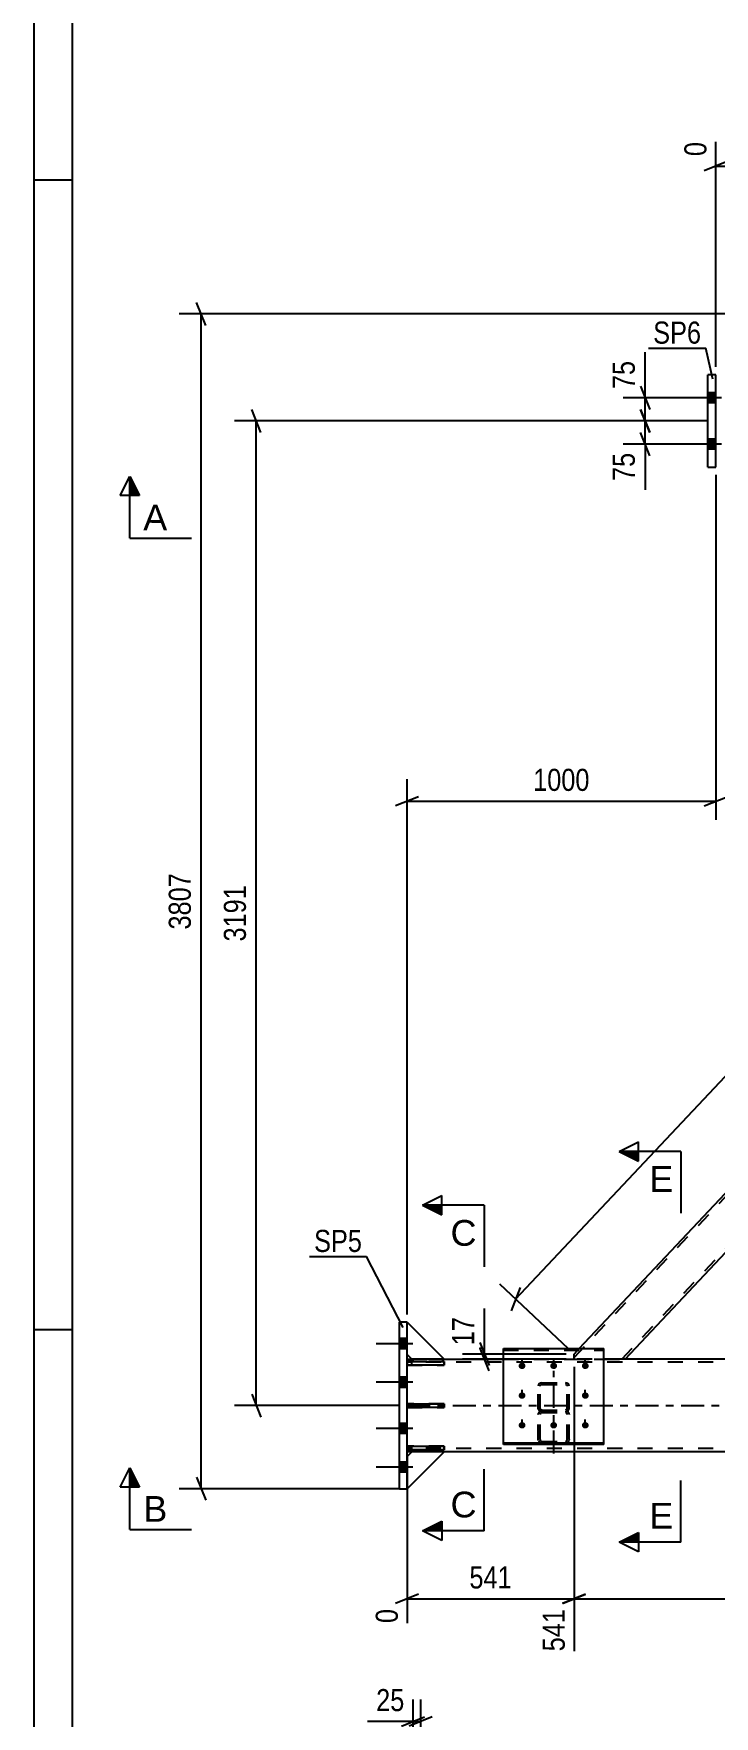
# Model space of a CAD drawing. Header units: millimetres. Extents: x -88 to 753, y -416 to 178.
# Drawn here: x -88.4 to -0.2, y -167.9 to 50.2 of the extents above; entities that cross this region are included whole.
import ezdxf

# ---------------------------------------------------------------- set-up
doc = ezdxf.new("R2010")
doc.units = ezdxf.units.MM
doc.linetypes.add('DXK_LINE_DOT2', pattern=[3.9198, 1.9599, -1.9599])
doc.linetypes.add('DXK_LINE_DOT3', pattern=[5.9187, 2.979, -0.9799, 0.9799, -0.9799])
doc.styles.add('Arial', font='ARIAL.TTF', dxfattribs={"height": 0.2})
doc.styles.add('Arial Narrow', font='ARIALN.TTF', dxfattribs={"height": 0.2})

# ---------------------------------------------------------------- blocks, each defined once
blk = doc.blocks.new('Unknown-761550090-1163')
at = {"color": 5, "linetype": 'Continuous'}
for p, q in [((-88.4, 178.2), (-88.4, -415.8)), ((-83.4, 173.2), (-83.4, -410.8)), ((-83.4, 31.2), (-88.4, 31.2)), ((-83.4, -117.8), (-88.4, -117.8))]:
    blk.add_line(p, q, dxfattribs=at)
blk = doc.blocks.new('Part-761550090-1851 - 1684')
at = {"color": 2, "linetype": 'Continuous'}
for p, q in [((-40, -122.37), (-40, -121.89)), ((-40, -121.89), (-35.2, -121.89)), ((-35.2, -121.89), (-35.2, -122.37)), ((-35.2, -122.37), (-40, -122.37))]:
    blk.add_line(p, q, dxfattribs=at)
at = {"color": 7, "linetype": 'DXK_LINE_DOT2'}
blk.add_line((-39.4, -122.37), (-39.4, -121.89), dxfattribs=at)
blk = doc.blocks.new('Bolt-761550090-1724 - 1684')
at = {"linetype": 'Continuous'}
for points in [[(-25.1, -122.89), (-25.19, -122.88), (-25.28, -122.85), (-25.36, -122.81), (-25.43, -122.75), (-25.48, -122.68), (-25.52, -122.6), (-25.54, -122.52), (-25.54, -122.43), (-25.52, -122.34), (-25.48, -122.27), (-25.43, -122.2), (-25.36, -122.14), (-25.28, -122.09), (-25.19, -122.07), (-25.1, -122.06), (-25.01, -122.07), (-24.92, -122.09), (-24.84, -122.14), (-24.77, -122.2), (-24.72, -122.27), (-24.68, -122.34), (-24.66, -122.43), (-24.66, -122.52), (-24.68, -122.6), (-24.72, -122.68), (-24.77, -122.75), (-24.84, -122.81), (-24.92, -122.85), (-25.01, -122.88)], [(-21, -122.89), (-21.09, -122.88), (-21.18, -122.85), (-21.26, -122.81), (-21.33, -122.75), (-21.38, -122.68), (-21.42, -122.6), (-21.44, -122.52), (-21.44, -122.43), (-21.42, -122.34), (-21.38, -122.27), (-21.33, -122.2), (-21.26, -122.14), (-21.18, -122.09), (-21.09, -122.07), (-21, -122.06), (-20.91, -122.07), (-20.82, -122.09), (-20.74, -122.14), (-20.67, -122.2), (-20.62, -122.27), (-20.58, -122.34), (-20.56, -122.43), (-20.56, -122.52), (-20.58, -122.6), (-20.62, -122.68), (-20.67, -122.75), (-20.74, -122.81), (-20.82, -122.85), (-20.91, -122.88)], [(-16.9, -122.89), (-16.99, -122.88), (-17.08, -122.85), (-17.16, -122.81), (-17.23, -122.75), (-17.28, -122.68), (-17.32, -122.6), (-17.34, -122.52), (-17.34, -122.43), (-17.32, -122.34), (-17.28, -122.27), (-17.23, -122.2), (-17.16, -122.14), (-17.08, -122.09), (-16.99, -122.07), (-16.9, -122.06), (-16.81, -122.07), (-16.72, -122.09), (-16.64, -122.14), (-16.57, -122.2), (-16.52, -122.27), (-16.48, -122.34), (-16.46, -122.43), (-16.46, -122.52), (-16.48, -122.6), (-16.52, -122.68), (-16.57, -122.75), (-16.64, -122.81), (-16.72, -122.85), (-16.81, -122.88)], [(-25.1, -126.74), (-25.19, -126.73), (-25.28, -126.7), (-25.36, -126.66), (-25.43, -126.6), (-25.48, -126.53), (-25.52, -126.45), (-25.54, -126.37), (-25.54, -126.28), (-25.52, -126.2), (-25.48, -126.12), (-25.43, -126.05), (-25.36, -125.99), (-25.28, -125.95), (-25.19, -125.92), (-25.1, -125.91), (-25.01, -125.92), (-24.92, -125.95), (-24.84, -125.99), (-24.77, -126.05), (-24.72, -126.12), (-24.68, -126.2), (-24.66, -126.28), (-24.66, -126.37), (-24.68, -126.45), (-24.72, -126.53), (-24.77, -126.6), (-24.84, -126.66), (-24.92, -126.7), (-25.01, -126.73)], [(-16.9, -126.74), (-16.99, -126.73), (-17.08, -126.7), (-17.16, -126.66), (-17.23, -126.6), (-17.28, -126.53), (-17.32, -126.45), (-17.34, -126.37), (-17.34, -126.28), (-17.32, -126.2), (-17.28, -126.12), (-17.23, -126.05), (-17.16, -125.99), (-17.08, -125.95), (-16.99, -125.92), (-16.9, -125.91), (-16.81, -125.92), (-16.72, -125.95), (-16.64, -125.99), (-16.57, -126.05), (-16.52, -126.12), (-16.48, -126.2), (-16.46, -126.28), (-16.46, -126.37), (-16.48, -126.45), (-16.52, -126.53), (-16.57, -126.6), (-16.64, -126.66), (-16.72, -126.7), (-16.81, -126.73)], [(-25.1, -130.59), (-25.19, -130.58), (-25.28, -130.56), (-25.36, -130.51), (-25.43, -130.45), (-25.48, -130.38), (-25.52, -130.31), (-25.54, -130.22), (-25.54, -130.13), (-25.52, -130.05), (-25.48, -129.97), (-25.43, -129.9), (-25.36, -129.84), (-25.28, -129.8), (-25.19, -129.77), (-25.1, -129.76), (-25.01, -129.77), (-24.92, -129.8), (-24.84, -129.84), (-24.77, -129.9), (-24.72, -129.97), (-24.68, -130.05), (-24.66, -130.13), (-24.66, -130.22), (-24.68, -130.31), (-24.72, -130.38), (-24.77, -130.45), (-24.84, -130.51), (-24.92, -130.56), (-25.01, -130.58)], [(-21, -130.59), (-21.09, -130.58), (-21.18, -130.56), (-21.26, -130.51), (-21.33, -130.45), (-21.38, -130.38), (-21.42, -130.31), (-21.44, -130.22), (-21.44, -130.13), (-21.42, -130.05), (-21.38, -129.97), (-21.33, -129.9), (-21.26, -129.84), (-21.18, -129.8), (-21.09, -129.77), (-21, -129.76), (-20.91, -129.77), (-20.82, -129.8), (-20.74, -129.84), (-20.67, -129.9), (-20.62, -129.97), (-20.58, -130.05), (-20.56, -130.13), (-20.56, -130.22), (-20.58, -130.31), (-20.62, -130.38), (-20.67, -130.45), (-20.74, -130.51), (-20.82, -130.56), (-20.91, -130.58)], [(-16.9, -130.59), (-16.99, -130.58), (-17.08, -130.56), (-17.16, -130.51), (-17.23, -130.45), (-17.28, -130.38), (-17.32, -130.31), (-17.34, -130.22), (-17.34, -130.13), (-17.32, -130.05), (-17.28, -129.97), (-17.23, -129.9), (-17.16, -129.84), (-17.08, -129.8), (-16.99, -129.77), (-16.9, -129.76), (-16.81, -129.77), (-16.72, -129.8), (-16.64, -129.84), (-16.57, -129.9), (-16.52, -129.97), (-16.48, -130.05), (-16.46, -130.13), (-16.46, -130.22), (-16.48, -130.31), (-16.52, -130.38), (-16.57, -130.45), (-16.64, -130.51), (-16.72, -130.56), (-16.81, -130.58)]]:
    blk.add_hatch(color=1, dxfattribs=at).paths.add_polyline_path(points)
at = {"color": 1, "linetype": 'Continuous'}
for p, q in [((-25.1, -122.87), (-25.1, -121.73)), ((-21, -122.87), (-21, -121.73)), ((-16.9, -122.87), (-16.9, -121.73)), ((-25.1, -126.72), (-25.1, -125.59)), ((-16.9, -126.72), (-16.9, -125.59)), ((-25.1, -130.57), (-25.1, -129.44)), ((-21, -130.57), (-21, -129.44)), ((-16.9, -130.57), (-16.9, -129.44))]:
    blk.add_line(p, q, dxfattribs=at)
blk = doc.blocks.new('Part-761550090-1857 - 1684')
at = {"color": 2, "linetype": 'Continuous'}
for p, q in [((-40, -116.8), (-35.2, -121.6)), ((-39.4, -121.6), (-40, -121)), ((-35.2, -121.6), (-39.4, -121.6))]:
    blk.add_line(p, q, dxfattribs=at)
at = {"color": 7, "linetype": 'DXK_LINE_DOT2'}
blk.add_line((-40, -121), (-40, -116.8), dxfattribs=at)
blk = doc.blocks.new('Part-761550090-1904 - 1684')
at = {"color": 2, "linetype": 'Continuous'}
for p, q in [((-27.5, -120.22), (-14.5, -120.22)), ((-27.5, -132.65), (-27.5, -120.22)), ((-14.5, -132.65), (-14.5, -120.22)), ((-27.5, -132.43), (-14.5, -132.43)), ((-14.5, -132.65), (-27.5, -132.65))]:
    blk.add_line(p, q, dxfattribs=at)
at = {"color": 7, "linetype": 'DXK_LINE_DOT2'}
blk.add_line((-27.5, -120.44), (-14.5, -120.44), dxfattribs=at)
blk = doc.blocks.new('Part-761550090-1727 - 1684')
at = {"color": 7, "linetype": 'DXK_LINE_DOT2'}
for p, q in [((-40, -121), (-40, -116.8)), ((-40, -116.8), (-35.2, -121.6)), ((-39.4, -121.6), (-40, -121)), ((-35.2, -121.6), (-39.4, -121.6))]:
    blk.add_line(p, q, dxfattribs=at)
blk = doc.blocks.new('Part-761550090-1730 - 1684')
at = {"color": 2, "linetype": 'Continuous'}
for p, q in [((-39.4, -133.63), (-40, -134.23)), ((-40, -138.43), (-35.2, -133.63)), ((-35.2, -133.63), (-39.4, -133.63)), ((-40, -138.4), (-40, -138.43))]:
    blk.add_line(p, q, dxfattribs=at)
at = {"color": 7, "linetype": 'DXK_LINE_DOT2'}
blk.add_line((-40, -138.43), (-40, -134.23), dxfattribs=at)
blk = doc.blocks.new('Part-761550090-1854 - 1684')
at = {"color": 2, "linetype": 'Continuous'}
for p, q in [((-40, -127.87), (-40, -127.39)), ((-40, -127.39), (-35.2, -127.39)), ((-35.2, -127.87), (-40, -127.87)), ((-35.2, -127.39), (-35.2, -127.87))]:
    blk.add_line(p, q, dxfattribs=at)
at = {"color": 7, "linetype": 'DXK_LINE_DOT2'}
blk.add_line((-39.4, -127.87), (-39.4, -127.39), dxfattribs=at)
blk = doc.blocks.new('Part-761550090-1733 - 1684')
at = {"color": 7, "linetype": 'DXK_LINE_DOT2'}
for p, q in [((-39.4, -133.63), (-40, -134.23)), ((-40, -138.43), (-35.2, -133.63)), ((-40, -134.23), (-40, -138.43)), ((-35.2, -133.63), (-39.4, -133.63))]:
    blk.add_line(p, q, dxfattribs=at)
blk = doc.blocks.new('Part-761550090-1782 - 1684')
at = {"color": 2, "linetype": 'Continuous'}
for p, q in [((-40, -133.37), (-40, -132.89)), ((-40, -132.89), (-35.2, -132.89)), ((-35.2, -132.89), (-35.2, -133.37)), ((-35.2, -133.37), (-40, -133.37))]:
    blk.add_line(p, q, dxfattribs=at)
at = {"color": 7, "linetype": 'DXK_LINE_DOT2'}
blk.add_line((-39.4, -133.37), (-39.4, -132.89), dxfattribs=at)
blk = doc.blocks.new('Part-761550090-1842 - 1684')
at = {"color": 7, "linetype": 'DXK_LINE_DOT2'}
for p, q in [((-35.2, -121.89), (-40, -121.89)), ((-40, -121.89), (-40, -122.37)), ((-39.4, -122.37), (-39.4, -121.89)), ((-35.2, -122.37), (-35.2, -121.89)), ((-40, -122.37), (-35.2, -122.37))]:
    blk.add_line(p, q, dxfattribs=at)
blk = doc.blocks.new('Part-761550090-1785 - 1684')
at = {"color": 7, "linetype": 'DXK_LINE_DOT2'}
for p, q in [((-35.2, -132.89), (-40, -132.89)), ((-40, -132.89), (-40, -133.37)), ((-39.4, -133.37), (-39.4, -132.89)), ((-35.2, -133.37), (-35.2, -132.89)), ((-40, -133.37), (-35.2, -133.37))]:
    blk.add_line(p, q, dxfattribs=at)
blk = doc.blocks.new('Part-761550090-1803 - 1684')
at = {"color": 2, "linetype": 'Continuous'}
for p, q in [((-40, -121.6), (-39.4, -121.6)), ((-35.2, -121.6), (-27.5, -121.6)), ((212.5, -121.6), (-14.5, -121.6)), ((587.64, -133.6), (-40, -133.6))]:
    blk.add_line(p, q, dxfattribs=at)
at = {"color": 7, "linetype": 'DXK_LINE_DOT2'}
for p, q in [((-40, -133.6), (-40, -121.6)), ((587.64, -122), (-40, -122)), ((-39.4, -121.6), (-35.2, -121.6)), ((587.64, -121.6), (-27.5, -121.6)), ((-27.5, -121.6), (-14.5, -121.6)), ((587.64, -133.2), (-40, -133.2))]:
    blk.add_line(p, q, dxfattribs=at)
at = {"color": 7, "linetype": 'DXK_LINE_DOT3'}
blk.add_line((-40, -127.6), (587.64, -127.6), dxfattribs=at)
blk = doc.blocks.new('Bolt-761550090-1898 - 1684')
at = {"linetype": 'Continuous'}
for points in [[(-41, -118.94), (-41, -120.26), (-40, -120.26), (-40, -118.94)], [(-41, -118.94), (-41, -120.26), (-40, -120.26), (-40, -118.94)], [(-41, -118.94), (-41, -120.26), (-40, -120.26), (-40, -118.94)], [(-41, -123.94), (-41, -125.26), (-40, -125.26), (-40, -123.94)], [(-41, -123.94), (-41, -125.26), (-40, -125.26), (-40, -123.94)], [(-41, -129.94), (-41, -131.26), (-40, -131.26), (-40, -129.94)], [(-41, -129.94), (-41, -131.26), (-40, -131.26), (-40, -129.94)], [(-41, -134.94), (-41, -136.26), (-40, -136.26), (-40, -134.94)], [(-41, -134.94), (-41, -136.26), (-40, -136.26), (-40, -134.94)], [(-41, -134.94), (-41, -136.26), (-40, -136.26), (-40, -134.94)]]:
    blk.add_hatch(color=1, dxfattribs=at).paths.add_polyline_path(points)
at = {"color": 1, "linetype": 'Continuous'}
for p, q in [((-39.24, -119.6), (-44, -119.6)), ((-39.24, -119.6), (-44, -119.6)), ((-39.24, -119.6), (-44, -119.6)), ((-40, -118.94), (-41, -118.94)), ((-40, -118.94), (-41, -118.94)), ((-40, -118.94), (-41, -118.94)), ((-40, -120.26), (-41, -120.26)), ((-40, -120.26), (-41, -120.26)), ((-40, -120.26), (-41, -120.26)), ((-40, -123.94), (-41, -123.94)), ((-40, -123.94), (-41, -123.94)), ((-39.24, -124.6), (-44, -124.6)), ((-39.24, -124.6), (-44, -124.6)), ((-40, -125.26), (-41, -125.26)), ((-40, -125.26), (-41, -125.26)), ((-39.24, -130.6), (-44, -130.6)), ((-39.24, -130.6), (-44, -130.6)), ((-40, -129.94), (-41, -129.94)), ((-40, -129.94), (-41, -129.94)), ((-40, -131.26), (-41, -131.26)), ((-40, -131.26), (-41, -131.26)), ((-40, -134.94), (-41, -134.94)), ((-40, -134.94), (-41, -134.94)), ((-40, -134.94), (-41, -134.94)), ((-39.24, -135.6), (-44, -135.6)), ((-39.24, -135.6), (-44, -135.6)), ((-39.24, -135.6), (-44, -135.6)), ((-40, -136.26), (-41, -136.26)), ((-40, -136.26), (-41, -136.26)), ((-40, -136.26), (-41, -136.26))]:
    blk.add_line(p, q, dxfattribs=at)
blk = doc.blocks.new('Part-761550090-1845 - 1684')
at = {"color": 7, "linetype": 'DXK_LINE_DOT2'}
for p, q in [((-35.2, -127.39), (-40, -127.39)), ((-40, -127.39), (-40, -127.87)), ((-40, -127.87), (-35.2, -127.87)), ((-39.4, -127.87), (-39.4, -127.39)), ((-35.2, -127.87), (-35.2, -127.39))]:
    blk.add_line(p, q, dxfattribs=at)
blk = doc.blocks.new('Bolt-761550090-1897 - 1684')
at = {"linetype": 'Continuous'}
for points in [[(-1, 3.66), (-1, 2.34), (0, 2.34), (0, 3.66)], [(-1, 3.66), (-1, 2.34), (0, 2.34), (0, 3.66)], [(-1, -2.34), (-1, -3.66), (0, -3.66), (0, -2.34)], [(-1, -2.34), (-1, -3.66), (0, -3.66), (0, -2.34)]]:
    blk.add_hatch(color=1, dxfattribs=at).paths.add_polyline_path(points)
at = {"color": 1, "linetype": 'Continuous'}
for p, q in [((0.76, 3), (-4, 3)), ((0.76, 3), (-4, 3)), ((0, 3.66), (-1, 3.66)), ((0, 3.66), (-1, 3.66)), ((0, 2.34), (-1, 2.34)), ((0, 2.34), (-1, 2.34)), ((0.76, -3), (-4, -3)), ((0.76, -3), (-4, -3)), ((0, -2.34), (-1, -2.34)), ((0, -2.34), (-1, -2.34)), ((0, -3.66), (-1, -3.66)), ((0, -3.66), (-1, -3.66))]:
    blk.add_line(p, q, dxfattribs=at)
blk = doc.blocks.new('Part-761550090-1957 - 1684')
at = {"color": 2, "linetype": 'Continuous'}
for p, q in [((-1, -6), (-1, 6)), ((0, 6), (-1, 6)), ((0, -6), (0, 6)), ((-1, -6), (0, -6))]:
    blk.add_line(p, q, dxfattribs=at)
blk = doc.blocks.new('Part-761550090-1962 - 1684')
at = {"color": 2, "linetype": 'Continuous'}
for p, q in [((-41, -138.4), (-41, -116.8)), ((-40, -116.8), (-41, -116.8)), ((-40, -138.4), (-40, -116.8)), ((-41, -138.4), (-40, -138.4))]:
    blk.add_line(p, q, dxfattribs=at)
blk = doc.blocks.new('Part-761550090-1995 - 1684')
at = {"color": 7, "linetype": 'DXK_LINE_DOT3'}
blk.add_line((-21, -133.82), (-21, -123.12), dxfattribs=at)
at = {"color": 7, "linetype": 'DXK_LINE_DOT2'}
for p, q in [((-22.96, -124.94), (-23, -125.12)), ((-23, -132.02), (-23, -125.12)), ((-22.86, -124.8), (-22.96, -124.94)), ((-22.7, -124.7), (-22.86, -124.8)), ((-22.76, -125.12), (-22.74, -125.03)), ((-22.76, -132.02), (-22.76, -125.12)), ((-22.74, -125.03), (-22.69, -124.96)), ((-22.52, -124.66), (-22.7, -124.7)), ((-22.69, -124.96), (-22.61, -124.91)), ((-22.61, -124.91), (-22.52, -124.89)), ((-22.52, -124.66), (-19.48, -124.66)), ((-22.52, -124.89), (-19.48, -124.89)), ((-19.3, -124.7), (-19.48, -124.66)), ((-19.48, -124.89), (-19.39, -124.91)), ((-19.39, -124.91), (-19.31, -124.96)), ((-19.31, -124.96), (-19.26, -125.03)), ((-19.14, -124.8), (-19.3, -124.7)), ((-19.26, -125.03), (-19.24, -125.12)), ((-19.24, -132.02), (-19.24, -125.12)), ((-19.04, -124.94), (-19.14, -124.8)), ((-19, -125.12), (-19.04, -124.94)), ((-19, -132.02), (-19, -125.12)), ((-23, -127.97), (-22.96, -128.15)), ((-23, -128.78), (-22.96, -128.59)), ((-22.96, -128.15), (-22.86, -128.29)), ((-22.86, -128.29), (-22.7, -128.39)), ((-22.74, -128.06), (-22.76, -127.97)), ((-22.69, -128.13), (-22.74, -128.06)), ((-22.69, -128.6), (-22.74, -128.68)), ((-22.7, -128.31), (-22.52, -128.27)), ((-22.7, -128.39), (-22.52, -128.42)), ((-22.61, -128.18), (-22.69, -128.13)), ((-22.61, -128.55), (-22.69, -128.6)), ((-22.52, -128.2), (-22.61, -128.18)), ((-22.52, -128.53), (-22.61, -128.55)), ((-22.52, -128.2), (-19.48, -128.2)), ((-22.52, -128.27), (-19.48, -128.27)), ((-22.52, -128.42), (-19.48, -128.42)), ((-22.52, -128.53), (-19.48, -128.53)), ((-19.39, -128.18), (-19.48, -128.2)), ((-19.48, -128.27), (-19.3, -128.31)), ((-19.48, -128.42), (-19.3, -128.39)), ((-19.39, -128.55), (-19.48, -128.53)), ((-19.31, -128.13), (-19.39, -128.18)), ((-19.31, -128.6), (-19.39, -128.55)), ((-19.26, -128.06), (-19.31, -128.13)), ((-19.26, -128.68), (-19.31, -128.6)), ((-19.3, -128.39), (-19.14, -128.29)), ((-19.24, -127.97), (-19.26, -128.06)), ((-19.14, -128.29), (-19.04, -128.15)), ((-19.04, -128.15), (-19, -127.97)), ((-19.04, -128.59), (-19, -128.78)), ((-22.74, -128.68), (-22.76, -128.78)), ((-19.24, -128.78), (-19.26, -128.68)), ((-22.96, -132.21), (-23, -132.02)), ((-22.76, -132.02), (-22.74, -132.11)), ((-22.74, -132.11), (-22.69, -132.2)), ((-22.52, -132.53), (-22.7, -132.49)), ((-22.69, -132.2), (-22.61, -132.25)), ((-22.61, -132.25), (-22.52, -132.27)), ((-22.52, -132.27), (-19.48, -132.27)), ((-22.52, -132.53), (-19.48, -132.53)), ((-19.48, -132.27), (-19.39, -132.25)), ((-19.3, -132.49), (-19.48, -132.53)), ((-19.39, -132.25), (-19.31, -132.2)), ((-19.31, -132.2), (-19.26, -132.11)), ((-19.26, -132.11), (-19.24, -132.02)), ((-19, -132.02), (-19.04, -132.21))]:
    blk.add_line(p, q, dxfattribs=at)
for centre, start, end in [((-22.5, -128.76), 114.32, 159.2417), ((-19.5, -128.76), 20.7583, 65.68), ((-22.5, -132.04), 200.7583, 245.68), ((-19.5, -132.04), 294.32, 339.2417)]:
    blk.add_arc(centre, 0.496, start, end, dxfattribs=at)
blk = doc.blocks.new('Part-761550090-2043 - 1684')
at = {"color": 7, "linetype": 'DXK_LINE_DOT2'}
for p, q in [((-18.36, -121.41), (90.17, -6)), ((-12.17, -121.6), (96.36, -6.19)), ((96.36, -6), (89.73, -6)), ((39, -67.65), (42.62, -63.8)), ((-18.36, -120.94), (-17.68, -120.22)), ((-18.36, -121.6), (-18.36, -120.94)), ((-18.36, -121.6), (-11.73, -121.6))]:
    blk.add_line(p, q, dxfattribs=at)
at = {"color": 2, "linetype": 'Continuous'}
for p, q in [((-17.68, -120.22), (89.73, -6)), ((96.36, -6.66), (96.36, -6)), ((96.36, -6.66), (42.62, -63.8)), ((-11.73, -121.6), (39, -67.65))]:
    blk.add_line(p, q, dxfattribs=at)
blk = doc.blocks.new('StraightDimension-761550090-3059 - 1684')
at = {"color": 7, "linetype": 'Continuous'}
for p, q in [((-66.08, 12.37), (-67.28, 15.37)), ((212.51, 13.87), (-69.53, 13.87)), ((-66.68, -138.4), (-66.68, 13.87)), ((-67.28, -136.9), (-66.08, -139.9)), ((-41, -138.4), (-69.53, -138.4))]:
    blk.add_line(p, q, dxfattribs=at)
at = {"color": 0}
blk.add_wipeout([(-67.43, -58.01), (-71.63, -58.01), (-71.63, -66.52), (-67.43, -66.52)], dxfattribs=at)
at = {"color": 3, "style": 'Arial Narrow'}
blk.add_text('3807', height=2.863, rotation=90.0002, dxfattribs=at).set_placement((-68.03, -65.92))
blk = doc.blocks.new('StraightDimension-761550090-2676 - 1684')
at = {"color": 7, "linetype": 'Continuous'}
for p, q in [((-1, 0), (-62.39, 0)), ((-58.94, -1.5), (-60.14, 1.5)), ((-59.54, -127.63), (-59.54, 0)), ((-60.14, -126.13), (-58.94, -129.13)), ((-41, -127.63), (-62.39, -127.63))]:
    blk.add_line(p, q, dxfattribs=at)
at = {"color": 0}
blk.add_wipeout([(-60.29, -59.56), (-64.49, -59.56), (-64.49, -68.07), (-60.29, -68.07)], dxfattribs=at)
at = {"color": 3, "style": 'Arial Narrow'}
blk.add_text('3191', height=2.863, rotation=90.0002, dxfattribs=at).set_placement((-60.89, -67.47))
blk = doc.blocks.new('StraightDimension-761550090-3181 - 1684')
at = {"color": 7, "linetype": 'Continuous'}
for p, q in [((-30.55, -119.44), (-29.35, -122.44)), ((-19.36, -120.94), (-32.8, -120.94)), ((-19.36, -121.6), (-32.8, -121.6)), ((-29.35, -123.1), (-30.55, -120.1)), ((-29.95, -121.6), (-29.95, -120.94))]:
    blk.add_line(p, q, dxfattribs=at)
at = {"color": 0}
blk.add_wipeout([(-30.7, -115.56), (-34.9, -115.56), (-34.9, -120.41), (-30.7, -120.41)], dxfattribs=at)
at = {"color": 7, "linetype": 'Continuous'}
blk.add_line((-29.95, -120.94), (-29.95, -115.03), dxfattribs=at)
blk.add_line((-29.95, -120.94), (-29.95, -115.03), dxfattribs=at)
at = {"color": 3, "style": 'Arial Narrow'}
blk.add_text('17', height=2.863, rotation=90.0002, dxfattribs=at).set_placement((-31.3, -119.81))
blk = doc.blocks.new('StraightDimension-761550090-2234 - 1684')
at = {"color": 7, "linetype": 'Continuous'}
for p, q in [((-9.73, 4.5), (-8.53, 1.5)), ((-2, 3), (-11.98, 3)), ((-9.13, 0), (-9.13, 3)), ((-2, 0), (-11.98, 0)), ((-8.53, -1.5), (-9.73, 1.5))]:
    blk.add_line(p, q, dxfattribs=at)
at = {"color": 0}
blk.add_wipeout([(-9.88, 8.38), (-14.08, 8.38), (-14.08, 3.52), (-9.88, 3.52)], dxfattribs=at)
at = {"color": 7, "linetype": 'Continuous'}
blk.add_line((-9.13, 3), (-9.13, 8.91), dxfattribs=at)
blk.add_line((-9.13, 3), (-9.13, 8.91), dxfattribs=at)
at = {"color": 3, "style": 'Arial Narrow'}
blk.add_text('75', height=2.863, rotation=90.0002, dxfattribs=at).set_placement((-10.48, 4.13))
blk = doc.blocks.new('StraightDimension-761550090-2251 - 1684')
at = {"color": 7, "linetype": 'Continuous'}
for p, q in [((-2, 0), (-11.98, 0)), ((-9.73, 1.5), (-8.53, -1.5)), ((-9.13, -3), (-9.13, 0)), ((-8.53, -4.5), (-9.73, -1.5)), ((-2, -3), (-11.98, -3))]:
    blk.add_line(p, q, dxfattribs=at)
at = {"color": 0}
blk.add_wipeout([(-9.88, -3.53), (-14.08, -3.53), (-14.08, -8.38), (-9.88, -8.38)], dxfattribs=at)
at = {"color": 7, "linetype": 'Continuous'}
blk.add_line((-9.13, -3), (-9.13, -8.91), dxfattribs=at)
blk.add_line((-9.13, -3), (-9.13, -8.91), dxfattribs=at)
at = {"color": 3, "style": 'Arial Narrow'}
blk.add_text('75', height=2.863, rotation=90.0002, dxfattribs=at).set_placement((-10.48, -7.78))
blk = doc.blocks.new('StraightDimension-761550090-2595 - 1684')
at = {"color": 7, "linetype": 'Continuous'}
for p, q in [((0, -7), (0, -51.7)), ((-40, -115.8), (-40, -46.45)), ((-38.5, -48.7), (-41.5, -49.9)), ((-40, -49.3), (0, -49.3)), ((-1.5, -49.9), (1.5, -48.7))]:
    blk.add_line(p, q, dxfattribs=at)
at = {"color": 0}
blk.add_wipeout([(-15.74, -48.55), (-15.74, -44.35), (-24.26, -44.35), (-24.26, -48.55)], dxfattribs=at)
at = {"color": 3, "style": 'Arial Narrow'}
blk.add_text('1000', height=2.863, dxfattribs=at).set_placement((-23.66, -47.95))
blk = doc.blocks.new('StraightDimension-761550090-15534 - 1684')
at = {"color": 7, "linetype": 'Continuous'}
for p, q in [((-18.36, -122.6), (-18.36, -159.47)), ((89.73, -122.6), (89.73, -161.3)), ((-16.86, -152.08), (-19.86, -153.28)), ((88.23, -153.28), (91.23, -152.08)), ((-18.36, -152.68), (89.73, -152.68))]:
    blk.add_line(p, q, dxfattribs=at)
at = {"color": 0}
blk.add_wipeout([(39.94, -151.93), (39.94, -147.73), (31.43, -147.73), (31.43, -151.93)], dxfattribs=at)
at = {"color": 0, "linetype": 'Continuous'}
blk.add_wipeout([(89.13, -153.38), (84.93, -153.38), (84.93, -161.9), (89.13, -161.9)], dxfattribs=at)
at = {"color": 3, "style": 'Arial Narrow'}
blk.add_text('2702', height=2.863, dxfattribs=at).set_placement((32.03, -151.33))
at = {"color": 3, "linetype": 'Continuous', "style": 'Arial Narrow'}
blk.add_text('3243', height=2.863, rotation=90.0002, dxfattribs=at).set_placement((88.53, -161.3))
blk = doc.blocks.new('StraightDimension-761550090-15535 - 1684')
at = {"color": 7, "linetype": 'Continuous'}
for p, q in [((-18.36, -122.6), (-18.36, -159.47)), ((-40, -134.6), (-40, -155.81)), ((-38.5, -152.08), (-41.5, -153.28)), ((-19.86, -153.28), (-16.86, -152.08)), ((-40, -152.68), (-18.36, -152.68))]:
    blk.add_line(p, q, dxfattribs=at)
at = {"color": 0}
blk.add_wipeout([(-25.84, -151.93), (-25.84, -147.73), (-32.52, -147.73), (-32.52, -151.93)], dxfattribs=at)
at = {"color": 0, "linetype": 'Continuous'}
for points in [[(-40.6, -153.38), (-44.8, -153.38), (-44.8, -156.41), (-40.6, -156.41)], [(-18.96, -153.38), (-23.16, -153.38), (-23.16, -160.07), (-18.96, -160.07)]]:
    blk.add_wipeout(points, dxfattribs=at)
at = {"color": 3, "style": 'Arial Narrow'}
blk.add_text('541', height=2.863, dxfattribs=at).set_placement((-31.92, -151.33))
at = {"color": 3, "linetype": 'Continuous', "style": 'Arial Narrow'}
for s, height, p in [('0', 2.86, (-41.2, -155.81)), ('541', 2.863, (-19.56, -159.47))]:
    blk.add_text(s, height=height, rotation=90.0002, dxfattribs=at).set_placement(p)
blk = doc.blocks.new('StraightDimension-761550090-15898 - 1684')
at = {"color": 7, "linetype": 'Continuous'}
for p, q in [((89.73, -5), (89.73, 41.64)), ((0, 7), (0, 36.16)), ((1.5, 33.63), (-1.5, 32.43)), ((0, 33.03), (89.73, 33.03)), ((88.23, 32.43), (91.23, 33.63))]:
    blk.add_line(p, q, dxfattribs=at)
at = {"color": 0, "linetype": 'Continuous'}
for points in [[(89.13, 42.24), (84.93, 42.24), (84.93, 33.73), (89.13, 33.73)], [(-0.6, 36.76), (-4.8, 36.76), (-4.8, 33.73), (-0.6, 33.73)]]:
    blk.add_wipeout(points, dxfattribs=at)
at = {"color": 0}
blk.add_wipeout([(49.12, 33.78), (49.12, 37.98), (40.61, 37.98), (40.61, 33.78)], dxfattribs=at)
at = {"color": 3, "linetype": 'Continuous', "style": 'Arial Narrow'}
for s, height, p in [('2243', 2.863, (88.53, 34.33)), ('0', 2.86, (-1.2, 34.33))]:
    blk.add_text(s, height=height, rotation=90.0002, dxfattribs=at).set_placement(p)
at = {"color": 3, "style": 'Arial Narrow'}
blk.add_text('2243', height=2.863, dxfattribs=at).set_placement((41.21, 34.38))
blk = doc.blocks.new('StraightDimension-761550090-16269 - 1684')
at = {"color": 7, "linetype": 'Continuous'}
for p, q in [((89, -5.31), (80.09, 3.07)), ((81.58, -0.39), (82.76, 2.62)), ((-25.93, -113.82), (82.17, 1.12)), ((-19.09, -120.25), (-28, -111.87)), ((-25.34, -112.32), (-26.52, -115.33))]:
    blk.add_line(p, q, dxfattribs=at)
at = {"color": 0}
blk.add_wipeout([(31.03, -52.16), (27.97, -49.29), (21.06, -56.64), (24.12, -59.52)], dxfattribs=at)
at = {"color": 3, "style": 'Arial'}
blk.add_text('3945', height=2.865, rotation=46.7591, dxfattribs=at).set_placement((24.09, -58.67))
blk = doc.blocks.new('StraightDimension-761550090-16646 - 5109')
at = {"color": 7, "linetype": 'Continuous'}
for p, q in [((-39.23, -198.47), (-39.23, -165.73)), ((-38.23, -198.47), (-38.23, -165.73)), ((-40.73, -169.18), (-37.73, -167.98)), ((-36.73, -167.98), (-39.73, -169.18)), ((-39.23, -168.58), (-38.23, -168.58))]:
    blk.add_line(p, q, dxfattribs=at)
at = {"color": 0}
blk.add_wipeout([(-39.75, -167.83), (-39.75, -163.63), (-44.61, -163.63), (-44.61, -167.83)], dxfattribs=at)
at = {"color": 7, "linetype": 'Continuous'}
blk.add_line((-39.23, -168.58), (-45.13, -168.58), dxfattribs=at)
blk.add_line((-39.23, -168.58), (-45.13, -168.58), dxfattribs=at)
at = {"color": 3, "style": 'Arial Narrow'}
blk.add_text('25', height=2.863, dxfattribs=at).set_placement((-44.01, -167.23))
blk = doc.blocks.new('StraightDimension-761550090-16645 - 5109')
at = {"color": 7, "linetype": 'Continuous'}
blk.add_line((-38.23, -198.47), (-38.23, -165.73), dxfattribs=at)
blk = doc.blocks.new('Mark-761550090-1953 - 1684')
at = {"color": 0}
blk.add_wipeout([(-1.88, 10.02), (-1.88, 13.02), (-8.1, 13.02), (-8.1, 10.02)], dxfattribs=at)
blk.add_wipeout([(-1.88, 10.02), (-1.88, 13.02), (-8.1, 13.02), (-8.1, 10.02)], dxfattribs=at)
at = {"color": 30, "linetype": 'Continuous'}
for p in [(-8.7, 9.42), (-0.35, 5.42)]:
    blk.add_line(p, (-1.28, 9.42), dxfattribs=at)
at = {"color": 3, "style": 'Arial Narrow'}
blk.add_text('SP6', height=2.863, dxfattribs=at).set_placement((-8.1, 10.02))
blk = doc.blocks.new('Mark-761550090-1958 - 1684')
at = {"color": 0}
blk.add_wipeout([(-45.84, -107.71), (-45.84, -104.71), (-52.05, -104.71), (-52.05, -107.71)], dxfattribs=at)
blk.add_wipeout([(-45.84, -107.71), (-45.84, -104.71), (-52.05, -104.71), (-52.05, -107.71)], dxfattribs=at)
at = {"color": 30, "linetype": 'Continuous'}
for p in [(-52.65, -108.31), (-40.5, -117.52)]:
    blk.add_line(p, (-45.24, -108.31), dxfattribs=at)
at = {"color": 3, "style": 'Arial Narrow'}
blk.add_text('SP5', height=2.863, dxfattribs=at).set_placement((-52.05, -107.71))
blk = doc.blocks.new('SectionMark-761550090-3241 - 1684')
at = {"color": 6, "linetype": 'Continuous'}
for p in [(-77.19, -138.19), (-75.94, -143.69)]:
    blk.add_line(p, (-75.94, -135.69), dxfattribs=at)
at = {"color": 0, "linetype": 'Continuous'}
blk.add_wipeout([(-71.08, -142.69), (-71.08, -139.19), (-74.19, -139.19), (-74.19, -142.69)], dxfattribs=at)
at = {"linetype": 'Continuous'}
blk.add_hatch(color=6, dxfattribs=at).paths.add_polyline_path([(-74.69, -138.19), (-75.94, -138.19), (-75.94, -135.69)])
at = {"color": 6, "linetype": 'Continuous'}
for p, q in [((-75.94, -135.69), (-74.69, -138.19)), ((-74.69, -138.19), (-77.19, -138.19)), ((-75.94, -143.69), (-67.94, -143.69))]:
    blk.add_line(p, q, dxfattribs=at)
at = {"color": 3, "linetype": 'Continuous', "style": 'Arial'}
blk.add_text('B', height=3.34, dxfattribs=at).set_placement((-74.19, -142.69))
blk = doc.blocks.new('SectionMark-761550090-3243 - 1684')
at = {"color": 6, "linetype": 'Continuous'}
for p in [(-77.2, -9.67), (-75.95, -15.18)]:
    blk.add_line(p, (-75.94, -7.18), dxfattribs=at)
at = {"color": 0, "linetype": 'Continuous'}
blk.add_wipeout([(-71.09, -14.18), (-71.09, -10.68), (-74.2, -10.68), (-74.2, -14.18)], dxfattribs=at)
at = {"linetype": 'Continuous'}
blk.add_hatch(color=6, dxfattribs=at).paths.add_polyline_path([(-74.7, -9.68), (-75.95, -9.68), (-75.94, -7.18)])
at = {"color": 6, "linetype": 'Continuous'}
for p, q in [((-75.94, -7.18), (-74.7, -9.68)), ((-74.7, -9.68), (-77.2, -9.67)), ((-75.95, -15.18), (-67.95, -15.18))]:
    blk.add_line(p, q, dxfattribs=at)
at = {"color": 3, "linetype": 'Continuous', "style": 'Arial'}
blk.add_text('A', height=3.34, rotation=-0.063, dxfattribs=at).set_placement((-74.2, -14.18))
blk = doc.blocks.new('SectionMark-761550090-3269 - 1684')
at = {"linetype": 'Continuous'}
for points in [[(-10, -94.68), (-10, -95.93), (-12.5, -94.68)], [(-10, -144.07), (-10, -145.32), (-12.5, -145.32)]]:
    blk.add_hatch(color=6, dxfattribs=at).paths.add_polyline_path(points)
at = {"color": 6, "linetype": 'Continuous'}
for p, q in [((-12.5, -94.68), (-10, -93.43)), ((-10, -95.93), (-10, -93.43)), ((-4.5, -94.68), (-12.5, -94.68)), ((-12.5, -94.68), (-10, -95.93)), ((-12.5, -145.32), (-10, -144.07)), ((-4.5, -145.32), (-12.5, -145.32)), ((-10, -146.57), (-12.5, -145.32)), ((-10, -144.07), (-10, -146.57))]:
    blk.add_line(p, q, dxfattribs=at)
at = {"color": 0, "linetype": 'Continuous'}
for points in [[(-5.5, -99.93), (-5.5, -96.43), (-8.61, -96.43), (-8.61, -99.93)], [(-5.5, -143.57), (-5.5, -140.07), (-8.61, -140.07), (-8.61, -143.57)]]:
    blk.add_wipeout(points, dxfattribs=at)
at = {"color": 6, "linetype": 'Continuous'}
for p, q in [((-4.5, -94.68), (-4.5, -102.68)), ((-4.5, -145.32), (-4.5, -137.32))]:
    blk.add_line(p, q, dxfattribs=at)
at = {"color": 3, "linetype": 'Continuous', "style": 'Arial'}
for p in [(-8.61, -99.93), (-8.61, -143.57)]:
    blk.add_text('E', height=3.34, dxfattribs=at).set_placement(p)
blk = doc.blocks.new('SectionMark-761550090-3271 - 1684')
at = {"linetype": 'Continuous'}
for points in [[(-35.5, -101.66), (-35.5, -102.91), (-38, -101.66)], [(-35.5, -142.62), (-35.5, -143.87), (-38, -143.87)]]:
    blk.add_hatch(color=6, dxfattribs=at).paths.add_polyline_path(points)
at = {"color": 6, "linetype": 'Continuous'}
for p, q in [((-38, -101.66), (-35.5, -100.41)), ((-30, -101.66), (-38, -101.66)), ((-38, -101.66), (-35.5, -102.91)), ((-35.5, -102.91), (-35.5, -100.41)), ((-38, -143.87), (-35.5, -142.62)), ((-30, -143.87), (-38, -143.87)), ((-35.5, -145.12), (-38, -143.87)), ((-35.5, -142.62), (-35.5, -145.12))]:
    blk.add_line(p, q, dxfattribs=at)
at = {"color": 0, "linetype": 'Continuous'}
for points in [[(-31, -106.91), (-31, -103.41), (-34.37, -103.41), (-34.37, -106.91)], [(-31, -142.12), (-31, -138.62), (-34.37, -138.62), (-34.37, -142.12)]]:
    blk.add_wipeout(points, dxfattribs=at)
at = {"color": 6, "linetype": 'Continuous'}
for p, q in [((-30, -101.66), (-30, -109.66)), ((-30, -143.87), (-30, -135.87))]:
    blk.add_line(p, q, dxfattribs=at)
at = {"color": 3, "linetype": 'Continuous', "style": 'Arial'}
for p in [(-34.37, -106.91), (-34.37, -142.12)]:
    blk.add_text('C', height=3.34, dxfattribs=at).set_placement(p)

msp = doc.modelspace()

# ---------------------------------------------------------------- block references
for name in ['Unknown-761550090-1163', 'Part-761550090-1957 - 1684', 'Bolt-761550090-1897 - 1684', 'Part-761550090-2043 - 1684', 'Part-761550090-1962 - 1684', 'Part-761550090-1857 - 1684', 'Part-761550090-1727 - 1684', 'Bolt-761550090-1898 - 1684', 'Part-761550090-1803 - 1684', 'Part-761550090-1851 - 1684', 'Part-761550090-1842 - 1684', 'Part-761550090-1904 - 1684', 'Bolt-761550090-1724 - 1684', 'Part-761550090-1995 - 1684', 'Part-761550090-1854 - 1684', 'Part-761550090-1845 - 1684', 'Part-761550090-1782 - 1684', 'Part-761550090-1785 - 1684', 'Part-761550090-1730 - 1684', 'Part-761550090-1733 - 1684']:
    msp.add_blockref(name, (0, 0))

# ---------------------------------------------------------------- next in the draw order: block references
for name in ['StraightDimension-761550090-3059 - 1684', 'StraightDimension-761550090-16646 - 5109']:
    msp.add_blockref(name, (0, 0))

# ---------------------------------------------------------------- next in the draw order: block references
for name in ['StraightDimension-761550090-2676 - 1684', 'StraightDimension-761550090-16645 - 5109']:
    msp.add_blockref(name, (0, 0))

# ---------------------------------------------------------------- next in the draw order: block references
for name in ['StraightDimension-761550090-2234 - 1684', 'StraightDimension-761550090-3181 - 1684']:
    msp.add_blockref(name, (0, 0))

# ---------------------------------------------------------------- next in the draw order: block references
for name in ['StraightDimension-761550090-2251 - 1684', 'StraightDimension-761550090-15534 - 1684']:
    msp.add_blockref(name, (0, 0))

# ---------------------------------------------------------------- next in the draw order: block references
for name in ['StraightDimension-761550090-15898 - 1684', 'StraightDimension-761550090-2595 - 1684', 'StraightDimension-761550090-15535 - 1684']:
    msp.add_blockref(name, (0, 0))

# ---------------------------------------------------------------- next in the draw order: block references
for name in ['Mark-761550090-1953 - 1684', 'StraightDimension-761550090-16269 - 1684', 'Mark-761550090-1958 - 1684', 'SectionMark-761550090-3241 - 1684']:
    msp.add_blockref(name, (0, 0))

# ---------------------------------------------------------------- next in the draw order: block references
for name in ['SectionMark-761550090-3243 - 1684', 'SectionMark-761550090-3269 - 1684', 'SectionMark-761550090-3271 - 1684']:
    msp.add_blockref(name, (0, 0))

doc.saveas('drawing.dxf')
